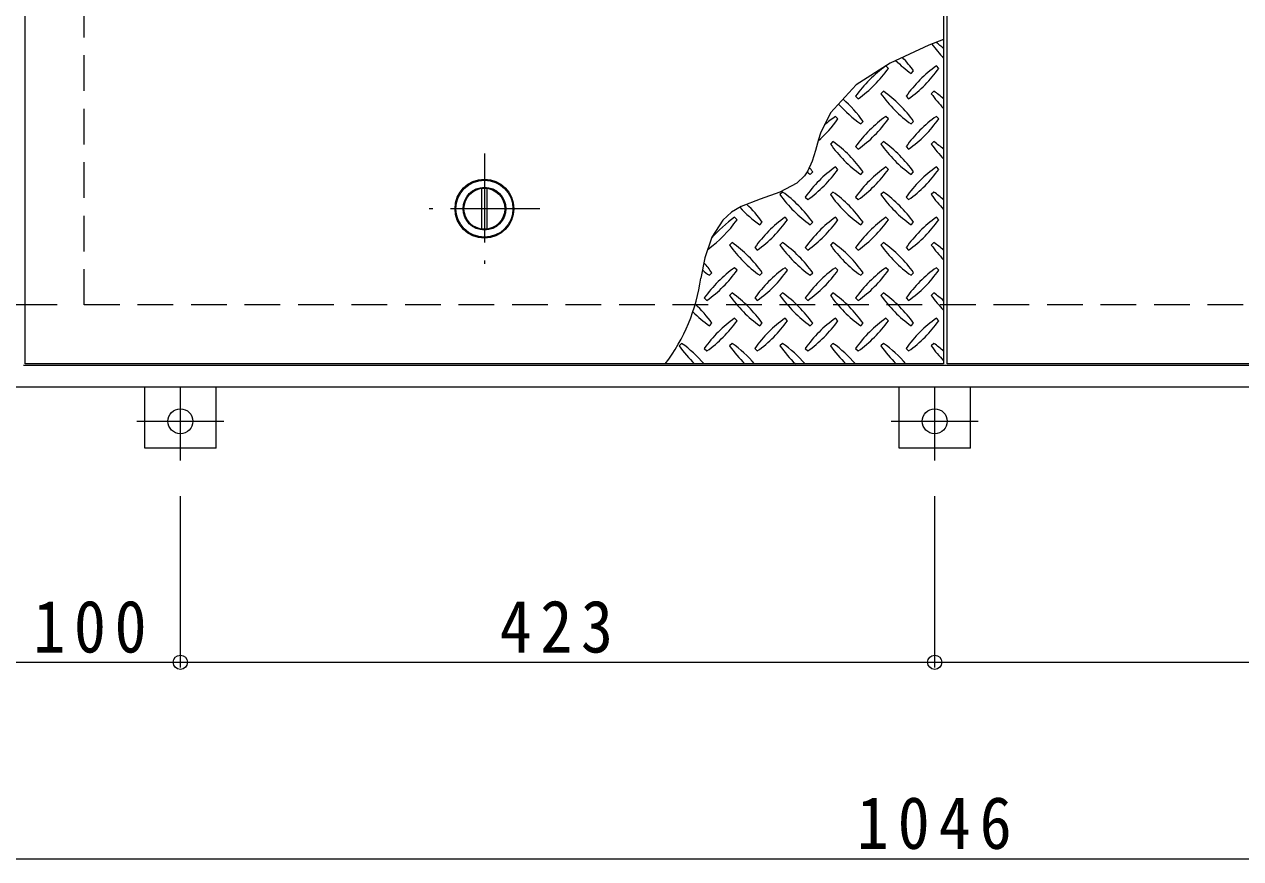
# Model space of a CAD drawing. Units: millimetres at full size, sheet at 1:10. Extents: x -2620 to 2397, y -1959 to 1379.
# Drawn here: x -2164 to -1482, y 79 to 547 of the extents above; entities that cross this region are included whole.
import ezdxf

# ---------------------------------------------------------------- set-up
doc = ezdxf.new("R2010")
doc.units = ezdxf.units.MM
doc.header["$LTSCALE"] = 10
doc.header["$PDMODE"] = 32
doc.header["$PDSIZE"] = 8
doc.linetypes.add('CHAIN1', pattern=[8, 5, -1, 1, -1])
doc.linetypes.add('DASHED2', pattern=[3, 2, -1])
for name, color, linetype, lineweight in [('0-1_躯体', 2, 'DASHED2', 9), ('0-2_仕上', 3, 'Continuous', 9), ('0-3_建具', 2, 'Continuous', 9), ('0-9', 134, 'Continuous', 5), ('0-C', 2, 'Continuous', 9), ('0-E', 3, 'Continuous', 9), ('0-F', 7, 'Continuous', 9)]:
    doc.layers.add(name, color=color, linetype=linetype, lineweight=lineweight)
doc.styles.add('ＭＳ ゴシック', font='')
doc.styles.get('ＭＳ ゴシック').set_extended_font_data('MS Gothic')

msp = doc.modelspace()

# ---------------------------------------------------------------- linework, layer by layer
at = {"layer": '0-1_躯体'}
for p, q in [((-2130.7, 389.38), (-2130.7, 889.38)), ((-130.7, 389.38), (-2130.7, 389.38))]:
    msp.add_line(p, q, dxfattribs=at)
at = {"layer": '0-2_仕上'}
for p, q in [((-2163.7, 356.38), (-2163.7, 922.38)), ((-1648.7, 922.38), (-1648.7, 356.38)), ((-1646.7, 356.38), (-1646.7, 922.38)), ((-1648.7, 356.38), (-2163.7, 356.38)), ((-1131.7, 356.38), (-1646.7, 356.38))]:
    msp.add_line(p, q, dxfattribs=at)
msp.add_circle((-1906.2, 443.38), 16.5, dxfattribs=at)
at = {"layer": '0-3_建具'}
for p, q in [((-96.7, 355.38), (-2164.7, 355.38)), ((-84.7, 343.38), (-2176.7, 343.38))]:
    msp.add_line(p, q, dxfattribs=at)
at = {"layer": '0-9'}
for p, q in [((-1679.65, 522), (-1681.07, 523.42)), ((-1666.93, 519.17), (-1665.51, 520.59)), ((-1651.37, 522), (-1652.78, 523.42)), ((-1698.04, 506.44), (-1696.63, 505.03)), ((-1682.48, 509.27), (-1683.9, 507.86)), ((-1669.76, 506.44), (-1668.34, 505.03)), ((-1654.2, 509.27), (-1655.61, 507.86)), ((-1707.94, 493.72), (-1709.35, 495.13)), ((-1695.21, 490.89), (-1693.8, 492.3)), ((-1679.65, 493.72), (-1681.07, 495.13)), ((-1666.93, 490.89), (-1665.51, 492.3)), ((-1651.37, 493.72), (-1652.78, 495.13)), ((-1710.77, 480.99), (-1712.18, 479.57)), ((-1698.04, 478.16), (-1696.63, 476.75)), ((-1682.48, 480.99), (-1683.9, 479.57)), ((-1669.76, 478.16), (-1668.34, 476.75)), ((-1654.2, 480.99), (-1655.61, 479.57)), ((-1723.5, 462.6), (-1722.08, 464.02)), ((-1707.94, 465.43), (-1709.35, 466.85)), ((-1695.21, 462.6), (-1693.8, 464.02)), ((-1679.65, 465.43), (-1681.07, 466.85)), ((-1666.93, 462.6), (-1665.51, 464.02)), ((-1651.37, 465.43), (-1652.78, 466.85)), ((-1739.05, 452.7), (-1740.47, 451.29)), ((-1710.77, 452.7), (-1712.18, 451.29)), ((-1682.48, 452.7), (-1683.9, 451.29)), ((-1654.2, 452.7), (-1655.61, 451.29)), ((-1726.32, 449.88), (-1724.91, 448.46)), ((-1698.04, 449.88), (-1696.63, 448.46)), ((-1669.76, 449.88), (-1668.34, 448.46)), ((-1764.51, 437.15), (-1765.92, 438.56)), ((-1736.22, 437.15), (-1737.64, 438.56)), ((-1707.94, 437.15), (-1709.35, 438.56)), ((-1679.65, 437.15), (-1681.07, 438.56)), ((-1651.37, 437.15), (-1652.78, 438.56)), ((-1751.78, 434.32), (-1750.37, 435.73)), ((-1723.5, 434.32), (-1722.08, 435.73)), ((-1695.21, 434.32), (-1693.8, 435.73)), ((-1666.93, 434.32), (-1665.51, 435.73)), ((-1767.34, 424.42), (-1768.75, 423.01)), ((-1739.05, 424.42), (-1740.47, 423.01)), ((-1710.77, 424.42), (-1712.18, 423.01)), ((-1682.48, 424.42), (-1683.9, 423.01)), ((-1654.2, 424.42), (-1655.61, 423.01)), ((-1754.61, 421.59), (-1753.19, 420.18)), ((-1726.32, 421.59), (-1724.91, 420.18)), ((-1698.04, 421.59), (-1696.63, 420.18)), ((-1669.76, 421.59), (-1668.34, 420.18)), ((-1764.51, 408.86), (-1765.92, 410.28)), ((-1736.22, 408.86), (-1737.64, 410.28)), ((-1707.94, 408.86), (-1709.35, 410.28)), ((-1679.65, 408.86), (-1681.07, 410.28)), ((-1651.37, 408.86), (-1652.78, 410.28)), ((-1780.06, 406.04), (-1778.65, 407.45)), ((-1751.78, 406.04), (-1750.37, 407.45)), ((-1723.5, 406.04), (-1722.08, 407.45)), ((-1695.21, 406.04), (-1693.8, 407.45)), ((-1666.93, 406.04), (-1665.51, 407.45)), ((-1767.34, 396.14), (-1768.75, 394.72)), ((-1739.05, 396.14), (-1740.47, 394.72)), ((-1710.77, 396.14), (-1712.18, 394.72)), ((-1682.48, 396.14), (-1683.9, 394.72)), ((-1654.2, 396.14), (-1655.61, 394.72)), ((-1782.89, 393.31), (-1781.48, 391.89)), ((-1754.61, 393.31), (-1753.19, 391.89)), ((-1726.32, 393.31), (-1724.91, 391.89)), ((-1698.04, 393.31), (-1696.63, 391.89)), ((-1669.76, 393.31), (-1668.34, 391.89)), ((-1764.51, 380.58), (-1765.92, 381.99)), ((-1736.22, 380.58), (-1737.64, 381.99)), ((-1707.94, 380.58), (-1709.35, 381.99)), ((-1679.65, 380.58), (-1681.07, 381.99)), ((-1651.37, 380.58), (-1652.78, 381.99)), ((-1780.06, 377.75), (-1778.65, 379.17)), ((-1751.78, 377.75), (-1750.37, 379.17)), ((-1723.5, 377.75), (-1722.08, 379.17)), ((-1695.21, 377.75), (-1693.8, 379.17)), ((-1666.93, 377.75), (-1665.51, 379.17)), ((-1795.62, 367.85), (-1797.03, 366.44)), ((-1782.89, 365.02), (-1781.48, 363.61)), ((-1767.34, 367.85), (-1768.75, 366.44)), ((-1754.61, 365.02), (-1753.19, 363.61)), ((-1739.05, 367.85), (-1740.47, 366.44)), ((-1726.32, 365.02), (-1724.91, 363.61)), ((-1710.77, 367.85), (-1712.18, 366.44)), ((-1698.04, 365.02), (-1696.63, 363.61)), ((-1682.48, 367.85), (-1683.9, 366.44)), ((-1669.76, 365.02), (-1668.34, 363.61)), ((-1654.2, 367.85), (-1655.61, 366.44))]:
    msp.add_line(p, q, dxfattribs=at)
msp.add_lwpolyline([(-1648.7, 538.3), (-1656.97, 534.97), (-1678.72, 525.01), (-1697.69, 512.84), (-1712.09, 497.07), (-1717.67, 485.71), (-1718.81, 482.23), (-1720.58, 476.09), (-1722.47, 470.09), (-1724.91, 464.62), (-1726.76, 461.84), (-1731.04, 457.73), (-1740.64, 452.62), (-1751.61, 448.73), (-1762.28, 444.54), (-1767.69, 441.38), (-1772.53, 437), (-1778.61, 427.38), (-1782.56, 415.79), (-1784.91, 404.37)], dxfattribs=at)
for centre, radius, start, end in [((-1596.57, 578.22), 72.5, 215.94795, 224.0249), ((-1696.27, 478.51), 72.5, 48.99213, 53.25279), ((-1624.85, 578.22), 72.5, 225.57452, 234.5273), ((-1724.56, 478.51), 72.5, 35.47258, 43.25978), ((-1639, 464.37), 72.5, 125.47256, 144.5273), ((-1738.7, 564.07), 72.5, 305.47272, 324.5273), ((-1610.71, 464.37), 72.5, 125.47256, 144.5273), ((-1710.41, 564.07), 72.5, 305.47272, 324.5273), ((-1752.84, 450.23), 72.5, 35.47258, 48.77962), ((-1624.85, 549.93), 72.5, 215.47272, 234.5273), ((-1724.56, 450.23), 72.5, 35.47258, 54.5273), ((-1596.57, 549.93), 72.5, 215.47272, 224.0249), ((-1696.27, 450.23), 72.5, 48.99213, 54.5273), ((-1653.14, 549.93), 72.5, 221.35275, 234.5273), ((-1766.98, 535.79), 72.5, 311.38763, 324.5273), ((-1667.28, 436.09), 72.5, 125.47256, 131.59831), ((-1639, 436.09), 72.5, 125.47256, 144.5273), ((-1738.7, 535.79), 72.5, 305.47272, 324.5273), ((-1610.71, 436.09), 72.5, 125.47256, 144.5273), ((-1710.41, 535.79), 72.5, 305.47272, 324.5273), ((-1653.14, 521.65), 72.5, 215.47272, 234.5273), ((-1752.84, 421.95), 72.5, 35.47258, 54.5273), ((-1624.85, 521.65), 72.5, 215.47272, 234.5273), ((-1724.56, 421.95), 72.5, 35.47258, 54.5273), ((-1596.57, 521.65), 72.5, 215.47272, 224.0249), ((-1696.27, 421.95), 72.5, 48.99213, 54.5273), ((-1667.28, 407.8), 72.5, 125.47256, 144.5273), ((-1681.42, 521.65), 72.5, 232.70831, 234.5273), ((-1766.98, 507.51), 72.5, 305.47272, 324.5273), ((-1781.12, 421.95), 72.5, 35.47258, 38.03572), ((-1639, 407.8), 72.5, 125.47256, 144.5273), ((-1738.7, 507.51), 72.5, 305.47272, 324.5273), ((-1610.71, 407.8), 72.5, 125.47256, 144.5273), ((-1710.41, 507.51), 72.5, 305.47272, 324.5273), ((-1681.42, 493.36), 72.5, 215.47272, 234.5273), ((-1781.12, 393.66), 72.5, 35.47258, 54.5273), ((-1653.14, 493.36), 72.5, 215.47272, 234.5273), ((-1752.84, 393.66), 72.5, 35.47258, 54.5273), ((-1624.85, 493.36), 72.5, 215.47272, 234.5273), ((-1724.56, 393.66), 72.5, 35.47258, 54.5273), ((-1596.57, 493.36), 72.5, 215.47272, 224.0249), ((-1696.27, 393.66), 72.5, 48.99213, 54.5273), ((-1709.71, 493.36), 72.5, 222.74814, 234.5273), ((-1809.41, 393.66), 72.5, 35.47258, 45.99713), ((-1823.55, 479.22), 72.5, 306.00705, 324.5273), ((-1723.85, 379.52), 72.5, 125.47256, 139.2924), ((-1695.56, 379.52), 72.5, 125.47256, 144.52728), ((-1795.27, 479.22), 72.5, 305.47272, 324.5273), ((-1667.28, 379.52), 72.5, 125.47256, 144.52728), ((-1766.98, 479.22), 72.5, 305.47272, 324.5273), ((-1639, 379.52), 72.5, 125.47256, 144.52728), ((-1738.7, 479.22), 72.5, 305.47272, 324.5273), ((-1610.71, 379.52), 72.5, 125.47256, 144.5273), ((-1710.41, 479.22), 72.5, 305.47272, 324.5273), ((-1709.71, 465.08), 72.5, 215.47272, 234.5273), ((-1809.41, 365.38), 72.5, 35.47258, 54.5273), ((-1681.42, 465.08), 72.5, 215.47272, 234.5273), ((-1781.12, 365.38), 72.5, 35.47258, 54.5273), ((-1653.14, 465.08), 72.5, 215.47272, 234.5273), ((-1752.84, 365.38), 72.5, 35.47258, 54.5273), ((-1624.85, 465.08), 72.5, 215.47272, 234.5273), ((-1724.56, 365.38), 72.5, 35.47258, 54.5273), ((-1596.57, 465.08), 72.5, 215.47272, 224.0249), ((-1696.27, 365.38), 72.5, 48.99213, 54.5273), ((-1837.69, 365.38), 72.5, 35.47258, 41.1628), ((-1723.85, 351.23), 72.5, 125.47256, 144.5273), ((-1695.56, 351.23), 72.5, 125.47256, 144.5273), ((-1667.28, 351.23), 72.5, 125.47256, 144.5273), ((-1639, 351.23), 72.5, 125.47256, 144.5273), ((-1610.71, 351.23), 72.5, 125.47256, 144.5273), ((-1886.11, 418.13), 102.13, 322.79805, 352.25462), ((-1737.99, 465.08), 72.5, 230.65677, 234.5273), ((-1823.55, 450.94), 72.5, 305.47272, 324.5273), ((-1795.27, 450.94), 72.5, 305.47272, 324.5273), ((-1766.98, 450.94), 72.5, 305.47272, 324.5273), ((-1738.7, 450.94), 72.5, 305.47272, 324.5273), ((-1710.41, 450.94), 72.5, 305.47272, 324.5273), ((-1809.41, 337.09), 72.5, 35.47258, 54.5273), ((-1781.12, 337.09), 72.5, 35.47258, 54.5273), ((-1752.84, 337.09), 72.5, 35.47258, 54.5273), ((-1724.56, 337.09), 72.5, 35.47258, 54.5273), ((-1696.27, 337.09), 72.5, 48.99213, 54.5273), ((-1837.69, 337.09), 72.5, 35.47258, 46.69856), ((-1709.71, 436.79), 72.5, 215.47272, 234.5273), ((-1681.42, 436.79), 72.5, 215.47272, 234.5273), ((-1653.14, 436.79), 72.5, 215.47272, 234.5273), ((-1624.85, 436.79), 72.5, 215.47272, 234.5273), ((-1596.57, 436.79), 72.5, 215.47272, 224.0249), ((-1737.99, 436.79), 72.5, 224.94598, 234.5273), ((-1723.85, 322.95), 72.5, 125.47256, 144.5273), ((-1695.56, 322.95), 72.5, 125.47256, 144.5273), ((-1667.28, 322.95), 72.5, 125.47256, 144.5273), ((-1639, 322.95), 72.5, 125.47256, 144.5273), ((-1610.71, 322.95), 72.5, 125.47256, 144.5273), ((-1823.55, 422.65), 72.5, 305.47272, 324.5273), ((-1795.27, 422.65), 72.5, 305.47272, 324.5273), ((-1766.98, 422.65), 72.5, 305.47272, 324.5273), ((-1738.7, 422.65), 72.5, 305.47272, 324.5273), ((-1710.41, 422.65), 72.5, 305.47272, 324.5273), ((-1737.99, 408.51), 72.5, 215.47272, 225.97511), ((-1837.69, 308.81), 72.5, 41.00789, 54.5273), ((-1709.71, 408.51), 72.5, 215.47272, 225.97511), ((-1809.41, 308.81), 72.5, 41.00789, 54.5273), ((-1681.42, 408.51), 72.5, 215.47272, 225.97511), ((-1781.12, 308.81), 72.5, 41.00789, 54.5273), ((-1653.14, 408.51), 72.5, 215.47272, 225.97511), ((-1752.84, 308.81), 72.5, 41.00789, 54.5273), ((-1624.85, 408.51), 72.5, 215.47272, 225.97511), ((-1724.56, 308.81), 72.5, 41.00789, 54.5273), ((-1596.57, 408.51), 72.5, 215.47272, 224.0249), ((-1696.27, 308.81), 72.5, 48.99213, 54.5273)]:
    msp.add_arc(centre, radius, start, end, dxfattribs=at)
at = {"layer": '0-C', "linetype": 'CHAIN1'}
for p, q in [((-1906.2, 474.38), (-1906.2, 412.38)), ((-1875.2, 443.38), (-1937.2, 443.38))]:
    msp.add_line(p, q, dxfattribs=at)
at = {"layer": '0-C'}
for p, q in [((-1907.7, 431.98), (-1907.7, 454.78)), ((-1904.7, 431.98), (-1904.7, 454.78))]:
    msp.add_line(p, q, dxfattribs=at)
for radius in [16, 12, 11.5]:
    msp.add_circle((-1906.2, 443.38), radius, dxfattribs=at)
at = {"layer": '0-E'}
for p, q in [((-2096.7, 309.18), (-2096.7, 343.38)), ((-2056.7, 309.18), (-2056.7, 343.38)), ((-1673.7, 309.18), (-1673.7, 343.38)), ((-1633.7, 309.18), (-1633.7, 343.38)), ((-2056.7, 309.18), (-2096.7, 309.18)), ((-1633.7, 309.18), (-1673.7, 309.18))]:
    msp.add_line(p, q, dxfattribs=at)
at = {"layer": '0-E', "linetype": 'CHAIN1'}
for p, q in [((-2076.7, 302.21), (-2076.7, 343.38)), ((-1653.7, 302.21), (-1653.7, 343.38)), ((-2101.08, 324.18), (-2052.32, 324.18)), ((-1678.08, 324.18), (-1629.32, 324.18))]:
    msp.add_line(p, q, dxfattribs=at)
at = {"layer": '0-E'}
for centre in [(-2076.7, 324.18), (-1653.7, 324.18)]:
    msp.add_circle(centre, 7, dxfattribs=at)
at = {"layer": '0-F'}
for p, q in [((-2145.7, 389.38), (-2281.7, 389.38)), ((-2076.7, 186.06), (-2076.7, 282.21)), ((-1653.7, 186.06), (-1653.7, 282.21)), ((-2176.7, 189.06), (-2076.7, 189.06)), ((-2076.7, 189.06), (-1653.7, 189.06)), ((-1653.7, 189.06), (-1230.7, 189.06)), ((-2176.7, 78.95), (-1130.7, 78.95))]:
    msp.add_line(p, q, dxfattribs=at)
for p in [(-2076.7, 189.06), (-1653.7, 189.06)]:
    msp.add_point(p, dxfattribs=at)

# ---------------------------------------------------------------- texts
at = {"layer": '0-F', "color": 2, "char_height": 29.33, "attachment_point": 7, "style": 'ＭＳ ゴシック'}
for s, insert in [('\\T1.27;\\W0.9;100', (-2159.2, 194.06)), ('\\T1.27;\\W0.9;423', (-1897.7, 194.06)), ('\\T1.28;\\W0.9;1046', (-1697.45, 83.95))]:
    msp.add_mtext(s, dxfattribs=dict(at, insert=insert))

doc.saveas('drawing.dxf')
